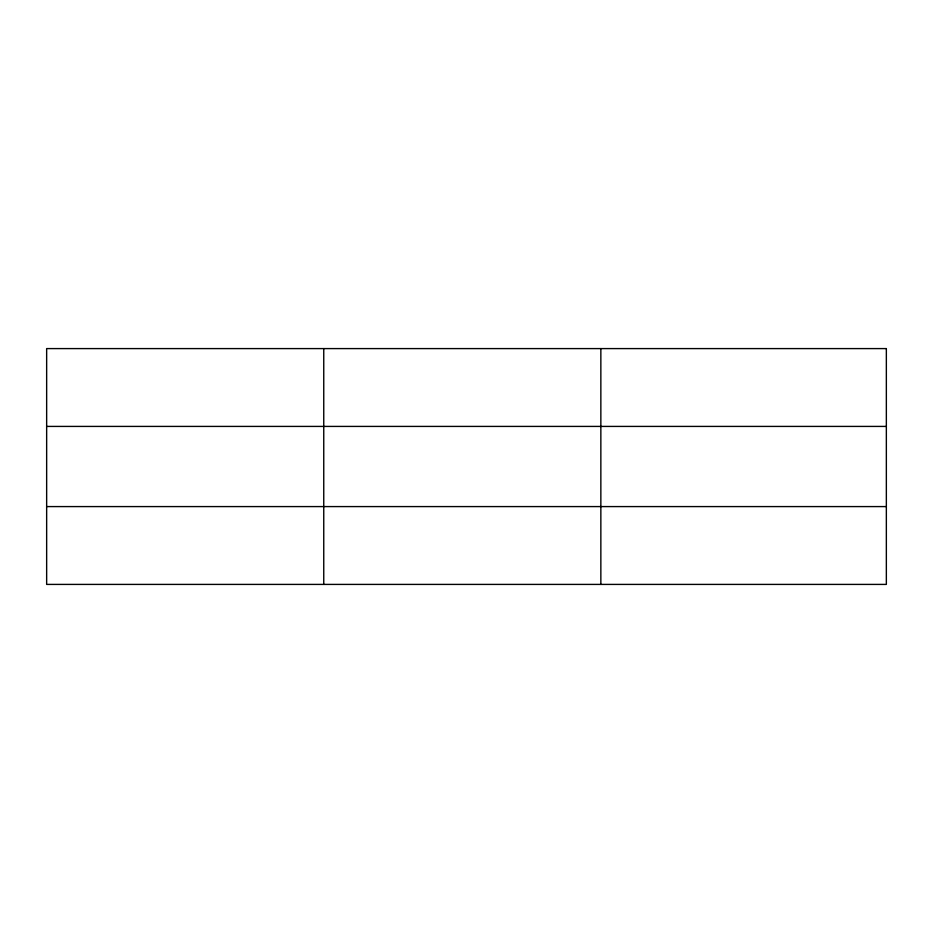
<?xml version="1.0" encoding="UTF-8"?>
<svg xmlns="http://www.w3.org/2000/svg" width="933" height="933" viewBox="0 0 933 933"><rect width="100%" height="100%" fill="white"/><g stroke="black" fill="none" stroke-linecap="round" stroke-linejoin="round"><path stroke-width="1.4" d="M323.751 348.592L323.751 584.408M600.852 348.592L600.852 584.408M46.65 426.416L886.35 426.416M46.65 506.584L886.35 506.584M886.35 348.592L886.35 584.408L46.65 584.408L46.65 348.592L886.35 348.592"/></g></svg>
